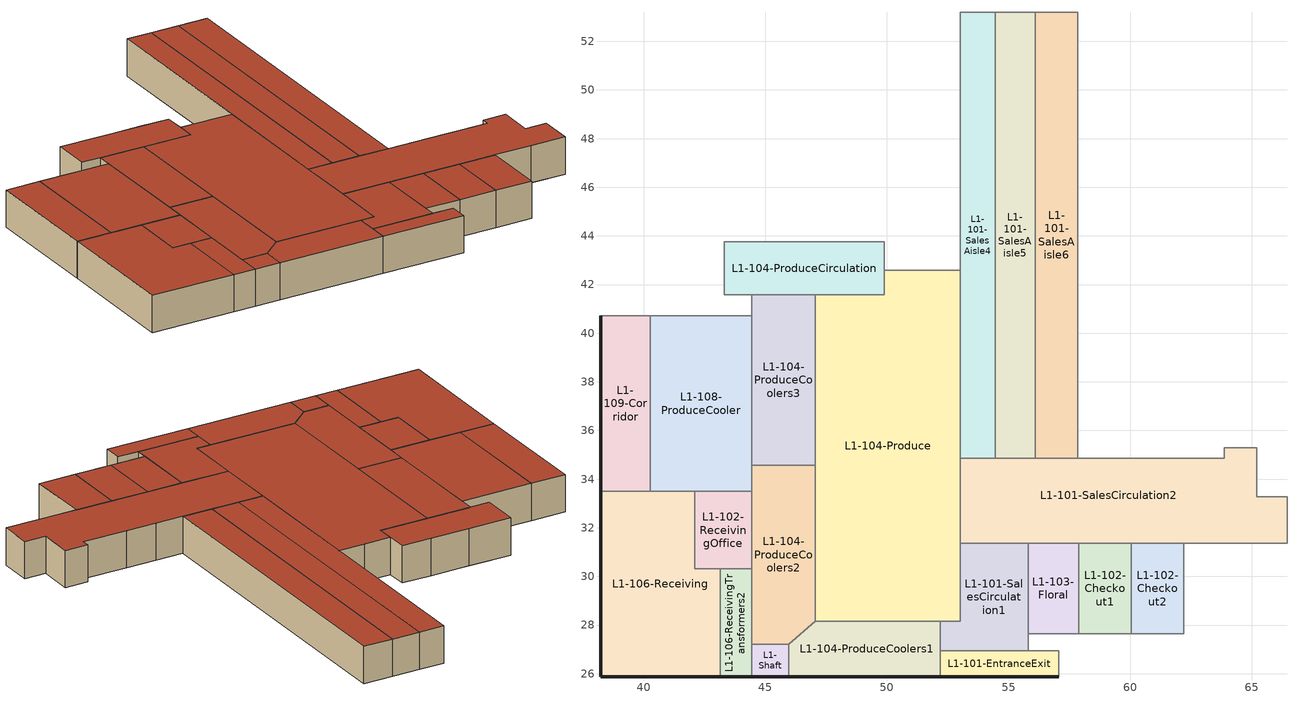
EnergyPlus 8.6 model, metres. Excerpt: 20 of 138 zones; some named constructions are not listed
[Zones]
L1-101-EntranceExit
 floor ground (Interior Floor): 52.19,25.88 52.18,26.95 57.06,26.95 57.06,25.88 z0
 wall outside (Exterior Wall): 52.19,25.88 57.06,25.88 z0:2.13
 wall to L1-102-CheckoutBagging (Interior Wall): 57.06,25.88 57.06,26.95 55.81,26.95 z0:2.13
 wall to L1-101-SalesCirculation1 (Interior Wall): 55.81,26.95 52.18,26.95 z0:2.13
 wall to L1-104-ProduceCoolers1 (Interior Wall): 52.18,26.95 52.19,25.88 z0:2.13
 roof outside (Exterior Roof): 52.19,25.88 57.06,25.88 57.06,26.95 52.18,26.95 z2.13
L1-101-SalesAisle4
 floor ground (Interior Floor): 53.01,34.87 53.01,53.19 54.45,53.19 54.45,34.87 z0
 wall to L1-101-SalesAisle3 (Interior Wall): 53.01,53.19 53.01,42.58 z0:2.13
 wall to L1-104-Produce (Interior Wall): 53.01,42.58 53.01,34.87 z0:2.13
 wall to L1-101-SalesCirculation2 (Interior Wall): 53.01,34.87 54.45,34.87 z0:2.13
 wall to L1-101-SalesAisle5 (Interior Wall): 54.45,34.87 54.45,53.19 z0:2.13
 wall to L1-101-SalesCirculation4 (Interior Wall): 54.45,53.19 53.01,53.19 z0:2.13
 roof outside (Exterior Roof): 53.01,34.87 54.45,34.87 54.45,53.19 53.01,53.19 z2.13
L1-101-SalesAisle5
 floor ground (Interior Floor): 54.45,34.87 54.45,53.19 56.1,53.19 56.1,34.87 z0
 wall to L1-101-SalesCirculation2 (Interior Wall): 54.45,34.87 56.1,34.87 z0:2.13
 wall to L1-101-SalesAisle6 (Interior Wall): 56.1,34.87 56.1,53.19 z0:2.13
 wall to L1-101-SalesCirculation4 (Interior Wall): 56.1,53.19 54.45,53.19 z0:2.13
 roof outside (Exterior Roof): 54.45,34.87 56.1,34.87 56.1,53.19 54.45,53.19 z2.13
L1-101-SalesAisle6
 floor ground (Interior Floor): 56.1,34.87 56.1,53.19 57.84,53.19 57.84,34.87 z0
 wall to L1-101-SalesCirculation2 (Interior Wall): 56.1,34.87 57.84,34.87 z0:2.13
 wall to L1-101-SalesAisle7 (Interior Wall): 57.84,34.87 57.84,53.19 z0:2.13
 wall to L1-101-SalesCirculation4 (Interior Wall): 57.84,53.19 56.1,53.19 z0:2.13
 roof outside (Exterior Roof): 56.1,34.87 57.84,34.87 57.84,53.19 56.1,53.19 z2.13
L1-101-SalesCirculation1
 floor ground (Interior Floor): 52.18,26.95 52.18,28.16 53.01,28.16 53.01,31.36 55.81,31.36 55.81,26.95 z0
 wall to L1-103-Floral (Interior Wall): 55.81,27.64 55.81,31.36 z0:2.13
 wall to L1-101-SalesCirculation2 (Interior Wall): 55.81,31.36 53.01,31.36 z0:2.13
 wall to L1-104-Produce (Interior Wall): 53.01,31.36 53.01,28.16 52.18,28.16 z0:2.13
 wall to L1-104-ProduceCoolers1 (Interior Wall): 52.18,28.16 52.18,26.95 z0:2.13
 wall to L1-102-CheckoutBagging (Interior Wall): 55.81,26.95 55.81,27.64 z0:2.13
 roof outside (Exterior Roof): 52.18,26.95 55.81,26.95 55.81,31.36 53.01,31.36 53.01,28.16 52.18,28.16 z2.13
L1-101-SalesCirculation2
 floor ground (Interior Floor): 53.01,31.36 53.01,34.87 63.86,34.87 63.86,35.3 65.2,35.3 65.2,33.28 66.45,33.28 66.45,31.36 z0
 wall to L1-101-SalesAisle8 (Interior Wall): 61.24,34.87 59.49,34.87 z0:2.13
 wall to L1-102-Checkout2 (Interior Wall): 60.05,31.36 62.21,31.36 z0:2.13
 wall to L1-102-Checkout3 (Interior Wall): 62.21,31.36 64.37,31.36 z0:2.13
 wall to L1-102-Checkout4 (Interior Wall): 64.37,31.36 66.45,31.36 z0:2.13
 wall to L1-101-SalesCirculation7 (Interior Wall): 66.45,31.36 66.45,33.28 z0:2.13
 wall to L1-101-SalesRefrigerationEndcap3 (Interior Wall): 66.45,33.28 65.2,33.28 65.2,35.3 z0:2.13
 wall to L1-101-SalesAisle9 (Interior Wall): 65.2,35.3 63.86,35.3 z0:2.13
 wall to L1-101-SalesRefrigerationAisle1 (Interior Wall): 63.86,35.3 63.86,34.87 61.24,34.87 z0:2.13
 wall to L1-101-SalesAisle7 (Interior Wall): 59.49,34.87 57.84,34.87 z0:2.13
 wall to L1-104-Produce (Interior Wall): 53.01,34.87 53.01,31.36 z0:2.13
 wall to L1-103-Floral (Interior Wall): 55.81,31.36 57.88,31.36 z0:2.13
 wall to L1-102-Checkout1 (Interior Wall): 57.88,31.36 60.05,31.36 z0:2.13
 roof outside (Exterior Roof): 53.01,31.36 66.45,31.36 66.45,33.28 65.2,33.28 65.2,35.3 63.86,35.3 63.86,34.87 53.01,34.87 z2.13
L1-102-Checkout1
 floor ground (Interior Floor): 57.88,27.64 57.88,31.36 60.05,31.36 60.05,27.64 z0
 wall to L1-103-Floral (Interior Wall): 57.88,31.36 57.88,27.64 z0:2.13
 wall to L1-102-CheckoutBagging (Interior Wall): 57.88,27.64 60.05,27.64 z0:2.13
 wall to L1-102-Checkout2 (Interior Wall): 60.05,27.64 60.05,31.36 z0:2.13
 roof outside (Exterior Roof): 57.88,27.64 60.05,27.64 60.05,31.36 57.88,31.36 z2.13
L1-102-Checkout2
 floor ground (Interior Floor): 60.05,27.64 60.05,31.36 62.21,31.36 62.21,27.64 z0
 wall to L1-102-CheckoutBagging (Interior Wall): 60.05,27.64 62.21,27.64 z0:2.13
 wall to L1-102-Checkout3 (Interior Wall): 62.21,27.64 62.21,31.36 z0:2.13
 roof outside (Exterior Roof): 60.05,27.64 62.21,27.64 62.21,31.36 60.05,31.36 z2.13
L1-102-ReceivingOffice
 floor ground (Interior Floor): 42.09,30.31 42.09,33.5 44.44,33.5 44.44,30.31 z0
 wall to L1-106-ReceivingTransformers2 (Interior Wall): 43.15,30.31 44.44,30.31 z0:2.13
 wall to L1-104-ProduceCoolers2 (Interior Wall): 44.44,30.31 44.44,33.5 z0:2.13
 wall to L1-108-ProduceCooler (Interior Wall): 44.44,33.5 42.09,33.5 z0:2.13
 wall to L1-106-Receiving (Interior Wall): 42.09,33.5 42.09,30.31 43.15,30.31 z0:2.13
 roof outside (Exterior Roof): 42.09,30.31 44.44,30.31 44.44,33.5 42.09,33.5 z2.13
L1-103-Floral
 floor ground (Interior Floor): 55.81,27.64 55.81,31.36 57.88,31.36 57.88,27.64 z0
 wall to L1-102-CheckoutBagging (Interior Wall): 55.81,27.64 57.88,27.64 z0:2.13
 roof outside (Exterior Roof): 55.81,27.64 57.88,27.64 57.88,31.36 55.81,31.36 z2.13
L1-104-Produce
 floor ground (Interior Floor): 47.06,28.16 47.06,41.58 49.9,41.58 49.9,42.58 53.01,42.58 53.01,28.16 z0
 wall to L1-104-ProduceCoolers3 (Interior Wall): 47.06,41.58 47.06,34.57 z0:2.13
 wall to L1-104-ProduceCirculation (Interior Wall): 49.9,42.58 49.9,41.58 47.06,41.58 z0:2.13
 wall to L1-104-ProduceCoolers2 (Interior Wall): 47.06,34.57 47.06,28.16 z0:2.13
 wall to L1-104-ProduceCoolers1 (Interior Wall): 47.06,28.16 52.18,28.16 z0:2.13
 wall to L1-101-SalesAisle3 (Interior Wall): 53.01,42.58 51.47,42.58 z0:2.13
 wall to L1-101-SalesAisle2 (Interior Wall): 51.47,42.58 49.9,42.58 z0:2.13
 roof outside (Exterior Roof): 47.06,28.16 53.01,28.16 53.01,42.58 49.9,42.58 49.9,41.58 47.06,41.58 z2.13
L1-104-ProduceCirculation
 floor ground (Interior Floor): 43.31,41.58 43.31,43.77 49.9,43.77 49.9,41.58 z0
 wall to L1-101-SalesAisleBulk (Interior Wall): 48.13,43.77 45.87,43.77 z0:2.13
 wall to L1-101-SalesRefrigerationReachInDairy1 (Interior Wall): 45.87,43.77 43.31,43.77 z0:2.13
 wall to L1-110-ProducePrep (Interior Wall): 43.31,43.77 43.31,41.58 44.44,41.58 z0:2.13
 wall to L1-104-ProduceCoolers3 (Interior Wall): 44.44,41.58 47.06,41.58 z0:2.13
 wall to L1-101-SalesAisle2 (Interior Wall): 49.9,42.58 49.9,43.77 z0:2.13
 wall to L1-101-SalesAisle1 (Interior Wall): 49.9,43.77 48.13,43.77 z0:2.13
 roof outside (Exterior Roof): 43.31,41.58 49.9,41.58 49.9,43.77 43.31,43.77 z2.13
L1-104-ProduceCoolers1
 floor ground (Interior Floor): 45.97,25.88 45.97,27.22 47.06,28.16 52.18,28.16 52.19,25.88 z0
 wall outside (Exterior Wall): 45.97,25.88 52.19,25.88 z0:2.13
 wall to L1-104-ProduceCoolers2 (Interior Wall): 47.06,28.16 45.97,27.22 z0:2.13
 wall to L1-Shaft (Interior Wall): 45.97,27.22 45.97,25.88 z0:2.13
 roof outside (Exterior Roof): 45.97,25.88 52.19,25.88 52.18,28.16 47.06,28.16 45.97,27.22 z2.13
L1-104-ProduceCoolers2
 floor ground (Interior Floor): 44.44,27.22 44.44,34.57 47.06,34.57 47.06,28.16 45.97,27.22 z0
 wall to L1-108-ProduceCooler (Interior Wall): 44.44,34.57 44.44,33.5 z0:2.13
 wall to L1-106-ReceivingTransformers2 (Interior Wall): 44.44,30.31 44.44,27.22 z0:2.13
 wall to L1-Shaft (Interior Wall): 44.44,27.22 45.97,27.22 z0:2.13
 wall to L1-104-ProduceCoolers3 (Interior Wall): 47.06,34.57 44.44,34.57 z0:2.13
 roof outside (Exterior Roof): 44.44,27.22 45.97,27.22 47.06,28.16 47.06,34.57 44.44,34.57 z2.13
L1-104-ProduceCoolers3
 floor ground (Interior Floor): 44.44,34.57 44.44,41.58 47.06,41.58 47.06,34.57 z0
 wall to L1-110-ProducePrep (Interior Wall): 44.44,41.58 44.44,40.72 z0:2.13
 wall to L1-108-ProduceCooler (Interior Wall): 44.44,40.72 44.44,34.57 z0:2.13
 roof outside (Exterior Roof): 44.44,34.57 47.06,34.57 47.06,41.58 44.44,41.58 z2.13
L1-106-Receiving
 floor ground (Interior Floor): 38.22,25.88 38.22,33.5 42.09,33.5 42.09,30.31 43.15,30.31 43.15,25.88 z0
 wall outside (Exterior Wall): 38.22,33.5 38.22,25.88 43.15,25.88 z0:2.13
 wall to L1-108-ProduceCooler (Interior Wall): 42.09,33.5 40.26,33.5 z0:2.13
 wall to L1-109-Corridor (Interior Wall): 40.26,33.5 38.22,33.5 z0:2.13
 wall to L1-106-ReceivingTransformers2 (Interior Wall): 43.15,25.88 43.15,30.31 z0:2.13
 roof outside (Exterior Roof): 38.22,25.88 43.15,25.88 43.15,30.31 42.09,30.31 42.09,33.5 38.22,33.5 z2.13
L1-106-ReceivingTransformers2
 floor ground (Interior Floor): 43.15,25.88 43.15,30.31 44.44,30.31 44.44,25.88 z0
 wall outside (Exterior Wall): 43.15,25.88 44.44,25.88 z0:2.13
 wall to L1-Shaft (Interior Wall): 44.44,25.88 44.44,27.22 z0:2.13
 roof outside (Exterior Roof): 43.15,25.88 44.44,25.88 44.44,30.31 43.15,30.31 z2.13
L1-108-ProduceCooler
 floor ground (Interior Floor): 40.26,33.5 40.26,40.72 44.44,40.72 44.44,33.5 z0
 wall to L1-110-ProducePrep (Interior Wall): 44.44,40.72 40.26,40.72 z0:2.13
 wall to L1-109-Corridor (Interior Wall): 40.26,40.72 40.26,33.5 z0:2.13
 roof outside (Exterior Roof): 40.26,33.5 44.44,33.5 44.44,40.72 40.26,40.72 z2.13
L1-109-Corridor
 floor ground (Interior Floor): 38.22,33.5 38.22,40.72 40.26,40.72 40.26,33.5 z0
 wall outside (Exterior Wall): 38.22,40.72 38.22,33.5 z0:2.13
 wall to L1-110-ProducePrep (Interior Wall): 40.26,40.72 38.22,40.72 z0:2.13
 roof outside (Exterior Roof): 38.22,33.5 40.26,33.5 40.26,40.72 38.22,40.72 z2.13
L1-Shaft
 floor ground (Interior Floor): 44.44,25.88 44.44,27.22 45.97,27.22 45.97,25.88 z0
 wall outside (Exterior Wall): 44.44,25.88 45.97,25.88 z0:2.13
 roof outside (Exterior Roof): 44.44,25.88 45.97,25.88 45.97,27.22 44.44,27.22 z2.13
[Zone] Type=1
L1-106-Receiving; L1-109-Corridor; L1-104-ProduceCoolers2; L1-101-SalesCirculation1; L1-101-SalesAisle6; L1-101-SalesAisle5; L1-101-SalesAisle4; L1-101-SalesCirculation2; L1-104-ProduceCirculation; L1-104-Produce; L1-103-Floral; L1-102-Checkout1; L1-102-Checkout2; L1-104-ProduceCoolers3; L1-104-ProduceCoolers1; L1-101-EntranceExit; L1-Shaft; L1-102-ReceivingOffice; L1-106-ReceivingTransformers2; L1-108-ProduceCooler
